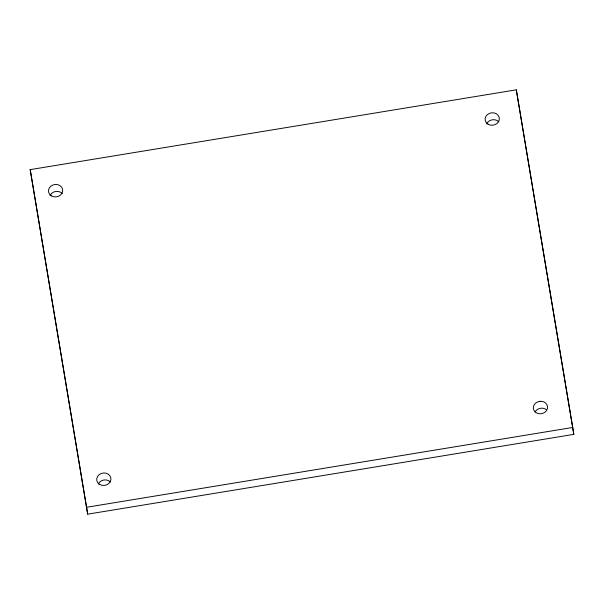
<?xml version="1.0" encoding="UTF-8"?>
<svg xmlns="http://www.w3.org/2000/svg" width="604" height="604" viewBox="0 0 604 604"><rect width="100%" height="100%" fill="white"/><g stroke="black" fill="none" stroke-linecap="round" stroke-linejoin="round"><path stroke-width="0.91" d="M30.2 169.633L516.307 89.83L572.728 427.466L573.8 434.367L87.693 514.17L30.2 169.633L87.693 514.17M86.629 507.269L572.728 427.466M573.8 434.367L516.307 89.83M98.278 484.053A7.135 6.221 -8.8 0 1 110.472 482.052M535.114 411.958A7.135 6.221 -8.8 0 1 540.497 408.296L541.003 408.229A7.135 6.221 -8.8 0 1 546.175 409.542M50.056 195.53A7.135 6.221 -8.8 0 1 62.257 193.522M486.696 123.843A7.135 6.221 -8.8 0 1 498.889 121.842M539.931 401.328L539.432 401.396A7.135 6.221 -8.8 0 0 533.362 408.251L533.415 408.689A7.135 6.221 -8.8 0 0 540.98 413.74L541.486 413.672A7.135 6.221 -8.8 0 0 547.556 406.817L547.503 406.379A7.135 6.221 -8.8 0 0 539.931 401.328M99.562 484.378A7.135 6.221 -8.8 0 0 110.887 479.689A7.135 6.221 -8.8 0 0 101.004 473.589A7.135 6.221 -8.8 0 0 99.562 484.378M51.348 195.847A7.135 6.221 -8.8 0 0 62.665 191.166A7.135 6.221 -8.8 0 0 52.782 185.058A7.135 6.221 -8.8 0 0 51.348 195.847M487.979 124.167A7.135 6.221 -8.8 0 0 499.304 119.479A7.135 6.221 -8.8 0 0 489.421 113.378A7.135 6.221 -8.8 0 0 487.979 124.167"/></g></svg>
